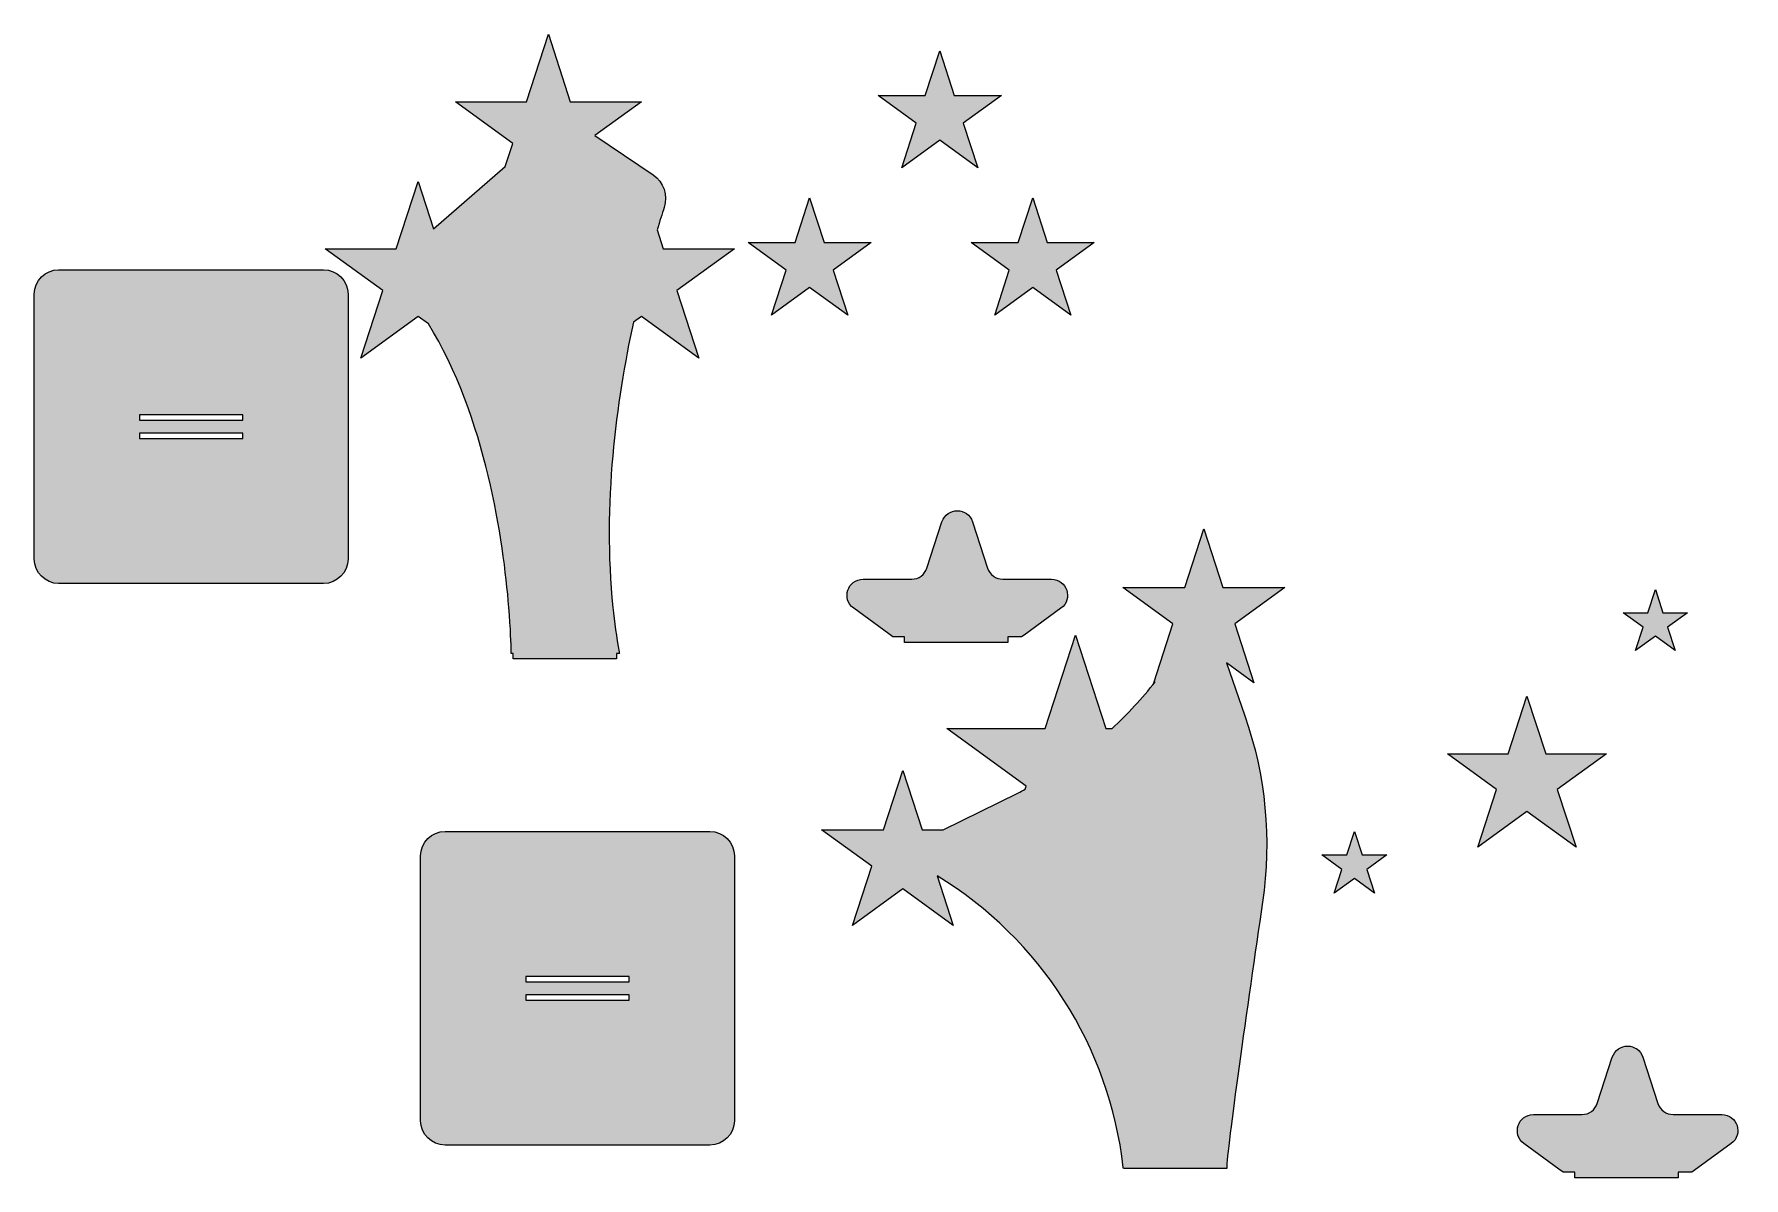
# Model space of a CAD drawing. Extents: x 142 to 679, y -465 to -105.
import ezdxf

# ---------------------------------------------------------------- set-up
doc = ezdxf.new("R2010")
doc.units = 0
doc.header["$MEASUREMENT"] = 0
doc.layers.add('Layer 1', color=7, linetype='Continuous', lineweight=0)

# ---------------------------------------------------------------- blocks, each defined once
blk = doc.blocks.new('Block_1')
at = {"layer": 'Layer 1', "true_color": 0xc99d6c, "transparency": 33554687}
h = blk.add_hatch(color=33, dxfattribs=at)
h.dxf.hatch_style = 2
h.paths.add_polyline_path([(419.39, -133.07), (407.43, -124.38), (422.22, -124.38), (426.79, -110.32), (431.35, -124.38), (446.14, -124.38), (434.18, -133.07), (438.75, -147.13), (426.79, -138.44), (414.82, -147.13)])
h = blk.add_hatch(color=33, dxfattribs=at)
h.dxf.hatch_style = 2
h.paths.add_polyline_path([(385.89, -184.71), (373.93, -193.4), (378.5, -179.33), (366.54, -170.64), (381.32, -170.64), (385.89, -156.58), (390.46, -170.64), (405.24, -170.64), (393.28, -179.33), (397.85, -193.4)])
h = blk.add_hatch(color=33, dxfattribs=at)
h.dxf.hatch_style = 2
h.paths.add_polyline_path([(448.61, -179.33), (436.65, -170.64), (451.43, -170.64), (456, -156.58), (460.57, -170.64), (475.35, -170.64), (463.39, -179.33), (467.96, -193.4), (456, -184.71), (444.04, -193.4)])
at = {"layer": 'Layer 1'}
for points in [[(419.39, -133.07), (407.43, -124.38), (422.22, -124.38), (426.79, -110.32), (431.35, -124.38), (446.14, -124.38), (434.18, -133.07), (438.75, -147.13), (426.79, -138.44), (414.82, -147.13)], [(385.89, -184.71), (373.93, -193.4), (378.5, -179.33), (366.54, -170.64), (381.32, -170.64), (385.89, -156.58), (390.46, -170.64), (405.24, -170.64), (393.28, -179.33), (397.85, -193.4)], [(448.61, -179.33), (436.65, -170.64), (451.43, -170.64), (456, -156.58), (460.57, -170.64), (475.35, -170.64), (463.39, -179.33), (467.96, -193.4), (456, -184.71), (444.04, -193.4)]]:
    blk.add_lwpolyline(points, close=True, dxfattribs=at)
blk = doc.blocks.new('Block_0')
at = {"layer": 'Layer 1', "true_color": 0xc99d6c, "transparency": 33554687}
h = blk.add_hatch(color=33, dxfattribs=at)
h.dxf.hatch_style = 2
edge = h.paths.add_edge_path()
edge.add_spline(control_points=[(461.87, -276.42), (461.87, -276.42), (446.62, -276.42), (446.62, -276.42), (444.43, -276.42), (442.49, -275.01), (441.81, -272.92), (441.81, -272.92), (437.11, -258.43), (437.11, -258.43), (435.59, -253.77), (428.99, -253.77), (427.48, -258.43), (427.48, -258.43), (422.77, -272.92), (422.77, -272.92), (422.09, -275.01), (420.15, -276.42), (417.96, -276.42), (417.96, -276.42), (402.71, -276.42), (402.71, -276.42), (397.81, -276.42), (395.77, -282.69), (399.74, -285.57), (399.74, -285.57), (410.73, -293.56), (410.73, -293.56), (410.73, -293.56), (412.07, -294.54), (412.07, -294.54), (412.09, -294.55), (412.12, -294.57), (412.13, -294.58), (412.13, -294.58), (415.74, -294.58), (415.74, -294.58), (415.74, -294.58), (415.74, -296.32), (415.74, -296.32), (415.74, -296.32), (448.2, -296.32), (448.2, -296.32), (448.2, -296.32), (448.2, -294.58), (448.2, -294.58), (448.2, -294.58), (452.45, -294.58), (452.45, -294.58), (452.46, -294.57), (452.49, -294.55), (452.51, -294.54), (452.51, -294.54), (453.26, -293.99), (453.26, -293.99), (453.26, -293.99), (464.84, -285.57), (464.84, -285.57), (468.81, -282.69), (466.77, -276.42), (461.87, -276.42)], knot_values=[0, 0, 0, 0, 1, 1, 1, 2, 2, 2, 3, 3, 3, 4, 4, 4, 5, 5, 5, 6, 6, 6, 7, 7, 7, 8, 8, 8, 9, 9, 9, 10, 10, 10, 11, 11, 11, 12, 12, 12, 13, 13, 13, 14, 14, 14, 15, 15, 15, 16, 16, 16, 17, 17, 17, 18, 18, 18, 19, 19, 19, 20, 20, 20, 20], degree=3, periodic=0)
at = {"layer": 'Layer 1'}
blk.add_open_spline([(461.87, -276.42), (461.87, -276.42), (446.62, -276.42), (446.62, -276.42), (444.43, -276.42), (442.49, -275.01), (441.81, -272.92), (441.81, -272.92), (437.11, -258.43), (437.11, -258.43), (435.59, -253.77), (428.99, -253.77), (427.48, -258.43), (427.48, -258.43), (422.77, -272.92), (422.77, -272.92), (422.09, -275.01), (420.15, -276.42), (417.96, -276.42), (417.96, -276.42), (402.71, -276.42), (402.71, -276.42), (397.81, -276.42), (395.77, -282.69), (399.74, -285.57), (399.74, -285.57), (410.73, -293.56), (410.73, -293.56), (410.73, -293.56), (412.07, -294.54), (412.07, -294.54), (412.09, -294.55), (412.12, -294.57), (412.13, -294.58), (412.13, -294.58), (415.74, -294.58), (415.74, -294.58), (415.74, -294.58), (415.74, -296.32), (415.74, -296.32), (415.74, -296.32), (448.2, -296.32), (448.2, -296.32), (448.2, -296.32), (448.2, -294.58), (448.2, -294.58), (448.2, -294.58), (452.45, -294.58), (452.45, -294.58), (452.46, -294.57), (452.49, -294.55), (452.51, -294.54), (452.51, -294.54), (453.26, -293.99), (453.26, -293.99), (453.26, -293.99), (464.84, -285.57), (464.84, -285.57), (468.81, -282.69), (466.77, -276.42), (461.87, -276.42)], degree=3, knots=[0, 0, 0, 0, 1, 1, 1, 2, 2, 2, 3, 3, 3, 4, 4, 4, 5, 5, 5, 6, 6, 6, 7, 7, 7, 8, 8, 8, 9, 9, 9, 10, 10, 10, 11, 11, 11, 12, 12, 12, 13, 13, 13, 14, 14, 14, 15, 15, 15, 16, 16, 16, 17, 17, 17, 18, 18, 18, 19, 19, 19, 20, 20, 20, 20], dxfattribs=at)
blk.add_blockref('Block_1', (0, 0), dxfattribs=at)
blk = doc.blocks.new('Block_2')
at = {"layer": 'Layer 1', "true_color": 0xc99d6c, "transparency": 33554687}
h = blk.add_hatch(color=33, dxfattribs=at)
h.dxf.hatch_style = 2
h.paths.add_polyline_path([(651.65, -294.35), (645.42, -298.87), (647.8, -291.55), (641.57, -287.03), (649.27, -287.03), (651.65, -279.7), (654.03, -287.03), (661.73, -287.03), (655.5, -291.55), (657.88, -298.87)])
h = blk.add_hatch(color=33, dxfattribs=at)
h.dxf.hatch_style = 2
h.paths.add_polyline_path([(611.28, -349.46), (595.85, -360.68), (601.74, -342.53), (586.31, -331.32), (605.39, -331.32), (611.28, -313.17), (617.18, -331.32), (636.26, -331.32), (620.82, -342.53), (626.72, -360.68)])
h = blk.add_hatch(color=33, dxfattribs=at)
h.dxf.hatch_style = 2
h.paths.add_polyline_path([(557.06, -370.53), (550.76, -375.11), (553.17, -367.7), (546.87, -363.12), (554.66, -363.12), (557.06, -355.72), (559.47, -363.12), (567.26, -363.12), (560.96, -367.7), (563.36, -375.11)])
h = blk.add_hatch(color=33, dxfattribs=at)
h.dxf.hatch_style = 2
edge = h.paths.add_edge_path()
edge.add_spline(control_points=[(672.49, -444.69), (672.49, -444.69), (657.25, -444.69), (657.25, -444.69), (655.05, -444.69), (653.11, -443.28), (652.43, -441.19), (652.43, -441.19), (647.73, -426.7), (647.73, -426.7), (646.21, -422.03), (639.62, -422.03), (638.1, -426.7), (638.1, -426.7), (633.39, -441.19), (633.39, -441.19), (632.72, -443.28), (630.77, -444.69), (628.58, -444.69), (628.58, -444.69), (613.34, -444.69), (613.34, -444.69), (608.44, -444.69), (606.4, -450.95), (610.36, -453.84), (610.36, -453.84), (621.35, -461.83), (621.35, -461.83), (621.35, -461.83), (622.69, -462.8), (622.69, -462.8), (622.72, -462.82), (622.74, -462.83), (622.76, -462.85), (622.76, -462.85), (626.36, -462.85), (626.36, -462.85), (626.36, -462.85), (626.36, -464.59), (626.36, -464.59), (626.36, -464.59), (658.82, -464.59), (658.82, -464.59), (658.82, -464.59), (658.82, -462.85), (658.82, -462.85), (658.82, -462.85), (663.07, -462.85), (663.07, -462.85), (663.09, -462.83), (663.11, -462.82), (663.13, -462.8), (663.13, -462.8), (663.88, -462.26), (663.88, -462.26), (663.88, -462.26), (675.46, -453.84), (675.46, -453.84), (679.43, -450.95), (677.39, -444.69), (672.49, -444.69)], knot_values=[0, 0, 0, 0, 1, 1, 1, 2, 2, 2, 3, 3, 3, 4, 4, 4, 5, 5, 5, 6, 6, 6, 7, 7, 7, 8, 8, 8, 9, 9, 9, 10, 10, 10, 11, 11, 11, 12, 12, 12, 13, 13, 13, 14, 14, 14, 15, 15, 15, 16, 16, 16, 17, 17, 17, 18, 18, 18, 19, 19, 19, 20, 20, 20, 20], degree=3, periodic=0)
at = {"layer": 'Layer 1'}
for points in [[(651.65, -294.35), (645.42, -298.87), (647.8, -291.55), (641.57, -287.03), (649.27, -287.03), (651.65, -279.7), (654.03, -287.03), (661.73, -287.03), (655.5, -291.55), (657.88, -298.87)], [(611.28, -349.46), (595.85, -360.68), (601.74, -342.53), (586.31, -331.32), (605.39, -331.32), (611.28, -313.17), (617.18, -331.32), (636.26, -331.32), (620.82, -342.53), (626.72, -360.68)], [(557.06, -370.53), (550.76, -375.11), (553.17, -367.7), (546.87, -363.12), (554.66, -363.12), (557.06, -355.72), (559.47, -363.12), (567.26, -363.12), (560.96, -367.7), (563.36, -375.11)]]:
    blk.add_lwpolyline(points, close=True, dxfattribs=at)
blk.add_open_spline([(672.49, -444.69), (672.49, -444.69), (657.25, -444.69), (657.25, -444.69), (655.05, -444.69), (653.11, -443.28), (652.43, -441.19), (652.43, -441.19), (647.73, -426.7), (647.73, -426.7), (646.21, -422.03), (639.62, -422.03), (638.1, -426.7), (638.1, -426.7), (633.39, -441.19), (633.39, -441.19), (632.72, -443.28), (630.77, -444.69), (628.58, -444.69), (628.58, -444.69), (613.34, -444.69), (613.34, -444.69), (608.44, -444.69), (606.4, -450.95), (610.36, -453.84), (610.36, -453.84), (621.35, -461.83), (621.35, -461.83), (621.35, -461.83), (622.69, -462.8), (622.69, -462.8), (622.72, -462.82), (622.74, -462.83), (622.76, -462.85), (622.76, -462.85), (626.36, -462.85), (626.36, -462.85), (626.36, -462.85), (626.36, -464.59), (626.36, -464.59), (626.36, -464.59), (658.82, -464.59), (658.82, -464.59), (658.82, -464.59), (658.82, -462.85), (658.82, -462.85), (658.82, -462.85), (663.07, -462.85), (663.07, -462.85), (663.09, -462.83), (663.11, -462.82), (663.13, -462.8), (663.13, -462.8), (663.88, -462.26), (663.88, -462.26), (663.88, -462.26), (675.46, -453.84), (675.46, -453.84), (679.43, -450.95), (677.39, -444.69), (672.49, -444.69)], degree=3, knots=[0, 0, 0, 0, 1, 1, 1, 2, 2, 2, 3, 3, 3, 4, 4, 4, 5, 5, 5, 6, 6, 6, 7, 7, 7, 8, 8, 8, 9, 9, 9, 10, 10, 10, 11, 11, 11, 12, 12, 12, 13, 13, 13, 14, 14, 14, 15, 15, 15, 16, 16, 16, 17, 17, 17, 18, 18, 18, 19, 19, 19, 20, 20, 20, 20], dxfattribs=at)

msp = doc.modelspace()

# ---------------------------------------------------------------- hatches: boundary and pattern name
at = {"layer": 'Layer 1', "true_color": 0xeadfd2, "transparency": 33554687}
h = msp.add_hatch(color=254, dxfattribs=at)
h.dxf.hatch_style = 2
edge = h.paths.add_edge_path()
edge.add_spline(control_points=[(362.24, -172.62), (362.24, -172.62), (339.92, -172.62), (339.92, -172.62), (339.92, -172.62), (337.98, -166.66), (337.98, -166.66), (338.8, -163.92), (339.56, -161.55), (340.2, -159.6), (341.45, -155.78), (340.02, -151.61), (336.69, -149.36), (336.69, -149.36), (318.39, -136.99), (318.39, -136.99), (318.39, -136.99), (333.02, -126.36), (333.02, -126.36), (333.02, -126.36), (310.7, -126.36), (310.7, -126.36), (310.7, -126.36), (303.8, -105.13), (303.8, -105.13), (303.8, -105.13), (296.91, -126.36), (296.91, -126.36), (296.91, -126.36), (274.59, -126.36), (274.59, -126.36), (274.59, -126.36), (292.65, -139.48), (292.65, -139.48), (292.65, -139.48), (290.27, -146.76), (290.27, -146.76), (290.27, -146.76), (267.74, -166.28), (267.74, -166.28), (267.74, -166.28), (262.91, -151.4), (262.91, -151.4), (262.91, -151.4), (256.01, -172.62), (256.01, -172.62), (256.01, -172.62), (233.69, -172.62), (233.69, -172.62), (233.69, -172.62), (251.75, -185.74), (251.75, -185.74), (251.75, -185.74), (244.86, -206.97), (244.86, -206.97), (244.86, -206.97), (262.91, -193.85), (262.91, -193.85), (262.91, -193.85), (266.1, -196.17), (266.1, -196.17), (284.16, -225.39), (289.69, -264.47), (291.38, -285.28), (291.94, -292.2), (292.08, -297.1), (292.11, -298.96), (292.12, -299.49), (292.12, -299.77), (292.12, -299.77), (292.12, -299.77), (292.76, -299.77), (292.76, -299.77), (292.76, -299.77), (292.76, -301.5), (292.76, -301.5), (292.76, -301.5), (325.22, -301.5), (325.22, -301.5), (325.22, -301.5), (325.22, -299.77), (325.22, -299.77), (325.22, -299.77), (326.12, -299.77), (326.12, -299.77), (326.09, -299.61), (326.06, -299.46), (326.04, -299.3), (325.2, -294.65), (324.56, -289.97), (324.07, -285.28), (320.73, -253), (325.16, -220.41), (330.5, -195.69), (330.5, -195.69), (333.02, -193.85), (333.02, -193.85), (333.02, -193.85), (351.07, -206.97), (351.07, -206.97), (351.07, -206.97), (344.18, -185.74), (344.18, -185.74), (344.18, -185.74), (362.24, -172.62), (362.24, -172.62)], knot_values=[0, 0, 0, 0, 1, 1, 1, 2, 2, 2, 3, 3, 3, 4, 4, 4, 5, 5, 5, 6, 6, 6, 7, 7, 7, 8, 8, 8, 9, 9, 9, 10, 10, 10, 11, 11, 11, 12, 12, 12, 13, 13, 13, 14, 14, 14, 15, 15, 15, 16, 16, 16, 17, 17, 17, 18, 18, 18, 19, 19, 19, 20, 20, 20, 21, 21, 21, 22, 22, 22, 23, 23, 23, 24, 24, 24, 25, 25, 25, 26, 26, 26, 27, 27, 27, 28, 28, 28, 29, 29, 29, 30, 30, 30, 31, 31, 31, 32, 32, 32, 33, 33, 33, 34, 34, 34, 35, 35, 35, 35], degree=3, periodic=0)
at = {"layer": 'Layer 1', "true_color": 0xf7c996, "transparency": 33554687}
h = msp.add_hatch(color=31, dxfattribs=at)
h.dxf.hatch_style = 2
edge = h.paths.add_edge_path()
edge.add_spline(control_points=[(207.77, -226.49), (207.77, -226.49), (175.31, -226.49), (175.31, -226.49), (175.31, -226.49), (175.31, -224.75), (175.31, -224.75), (175.31, -224.75), (207.77, -224.75), (207.77, -224.75), (207.77, -224.75), (207.77, -226.49), (207.77, -226.49)], knot_values=[0, 0, 0, 0, 1, 1, 1, 2, 2, 2, 3, 3, 3, 4, 4, 4, 4], degree=3, periodic=0)
edge = h.paths.add_edge_path()
edge.add_spline(control_points=[(207.77, -232.22), (207.77, -232.22), (175.31, -232.22), (175.31, -232.22), (175.31, -232.22), (175.31, -230.49), (175.31, -230.49), (175.31, -230.49), (207.77, -230.49), (207.77, -230.49), (207.77, -230.49), (207.77, -232.22), (207.77, -232.22)], knot_values=[0, 0, 0, 0, 1, 1, 1, 2, 2, 2, 3, 3, 3, 4, 4, 4, 4], degree=3, periodic=0)
edge = h.paths.add_edge_path()
edge.add_spline(control_points=[(233.15, -179.18), (233.15, -179.18), (149.92, -179.18), (149.92, -179.18), (145.7, -179.18), (142.24, -182.64), (142.24, -186.87), (142.24, -186.87), (142.24, -270.1), (142.24, -270.1), (142.24, -274.33), (145.7, -277.79), (149.92, -277.79), (149.92, -277.79), (233.15, -277.79), (233.15, -277.79), (237.38, -277.79), (240.84, -274.33), (240.84, -270.1), (240.84, -270.1), (240.84, -186.87), (240.84, -186.87), (240.84, -182.64), (237.38, -179.18), (233.15, -179.18)], knot_values=[0, 0, 0, 0, 1, 1, 1, 2, 2, 2, 3, 3, 3, 4, 4, 4, 5, 5, 5, 6, 6, 6, 7, 7, 7, 8, 8, 8, 8], degree=3, periodic=0)
at = {"layer": 'Layer 1', "true_color": 0xeadfd2, "transparency": 33554687}
h = msp.add_hatch(color=254, dxfattribs=at)
h.dxf.hatch_style = 2
edge = h.paths.add_edge_path()
edge.add_spline(control_points=[(516.86, -302.72), (516.86, -302.72), (525.51, -309), (525.51, -309), (525.51, -309), (519.49, -290.5), (519.49, -290.5), (519.49, -290.5), (535.23, -279.06), (535.23, -279.06), (535.23, -279.06), (515.78, -279.06), (515.78, -279.06), (515.78, -279.06), (509.77, -260.56), (509.77, -260.56), (509.77, -260.56), (503.76, -279.06), (503.76, -279.06), (503.76, -279.06), (484.3, -279.06), (484.3, -279.06), (484.3, -279.06), (500.04, -290.5), (500.04, -290.5), (500.04, -290.5), (494.03, -309), (494.03, -309), (494.03, -309), (494.48, -308.67), (494.48, -308.67), (490.36, -313.92), (485.84, -318.83), (480.93, -323.35), (480.93, -323.35), (478.93, -323.35), (478.93, -323.35), (478.93, -323.35), (469.4, -294.03), (469.4, -294.03), (469.4, -294.03), (459.87, -323.35), (459.87, -323.35), (459.87, -323.35), (429.03, -323.35), (429.03, -323.35), (429.03, -323.35), (453.98, -341.48), (453.98, -341.48), (453.98, -341.48), (453.67, -342.43), (453.67, -342.43), (452.89, -342.84), (452.11, -343.26), (451.32, -343.65), (451.32, -343.65), (427.87, -355.16), (427.87, -355.16), (427.87, -355.16), (421.22, -355.16), (421.22, -355.16), (421.22, -355.16), (415.18, -336.57), (415.18, -336.57), (415.18, -336.57), (409.14, -355.16), (409.14, -355.16), (409.14, -355.16), (389.6, -355.16), (389.6, -355.16), (389.6, -355.16), (405.41, -366.65), (405.41, -366.65), (405.41, -366.65), (399.37, -385.24), (399.37, -385.24), (399.37, -385.24), (415.18, -373.75), (415.18, -373.75), (415.18, -373.75), (430.99, -385.24), (430.99, -385.24), (430.99, -385.24), (425.92, -369.63), (425.92, -369.63), (458.53, -389.53), (480.14, -423.36), (484.45, -461.34), (484.45, -461.34), (484.48, -461.62), (484.48, -461.62), (484.48, -461.62), (516.94, -461.62), (516.94, -461.62), (516.94, -455.91), (523.57, -409.64), (528.21, -377.95), (531.1, -358.25), (529.19, -338.15), (522.65, -319.35), (522.65, -319.35), (516.86, -302.72), (516.86, -302.72)], knot_values=[0, 0, 0, 0, 1, 1, 1, 2, 2, 2, 3, 3, 3, 4, 4, 4, 5, 5, 5, 6, 6, 6, 7, 7, 7, 8, 8, 8, 9, 9, 9, 10, 10, 10, 11, 11, 11, 12, 12, 12, 13, 13, 13, 14, 14, 14, 15, 15, 15, 16, 16, 16, 17, 17, 17, 18, 18, 18, 19, 19, 19, 20, 20, 20, 21, 21, 21, 22, 22, 22, 23, 23, 23, 24, 24, 24, 25, 25, 25, 26, 26, 26, 27, 27, 27, 28, 28, 28, 29, 29, 29, 30, 30, 30, 31, 31, 31, 32, 32, 32, 33, 33, 33, 34, 34, 34, 34], degree=3, periodic=0)
at = {"layer": 'Layer 1', "true_color": 0xf7c996, "transparency": 33554687}
h = msp.add_hatch(color=31, dxfattribs=at)
h.dxf.hatch_style = 2
edge = h.paths.add_edge_path()
edge.add_spline(control_points=[(329.16, -403.02), (329.16, -403.02), (296.7, -403.02), (296.7, -403.02), (296.7, -403.02), (296.7, -401.29), (296.7, -401.29), (296.7, -401.29), (329.16, -401.29), (329.16, -401.29), (329.16, -401.29), (329.16, -403.02), (329.16, -403.02)], knot_values=[0, 0, 0, 0, 1, 1, 1, 2, 2, 2, 3, 3, 3, 4, 4, 4, 4], degree=3, periodic=0)
edge = h.paths.add_edge_path()
edge.add_spline(control_points=[(329.16, -408.76), (329.16, -408.76), (296.7, -408.76), (296.7, -408.76), (296.7, -408.76), (296.7, -407.02), (296.7, -407.02), (296.7, -407.02), (329.16, -407.02), (329.16, -407.02), (329.16, -407.02), (329.16, -408.76), (329.16, -408.76)], knot_values=[0, 0, 0, 0, 1, 1, 1, 2, 2, 2, 3, 3, 3, 4, 4, 4, 4], degree=3, periodic=0)
edge = h.paths.add_edge_path()
edge.add_spline(control_points=[(354.55, -355.72), (354.55, -355.72), (271.32, -355.72), (271.32, -355.72), (267.09, -355.72), (263.63, -359.18), (263.63, -363.41), (263.63, -363.41), (263.63, -446.63), (263.63, -446.63), (263.63, -450.86), (267.09, -454.32), (271.32, -454.32), (271.32, -454.32), (354.55, -454.32), (354.55, -454.32), (358.78, -454.32), (362.24, -450.86), (362.24, -446.63), (362.24, -446.63), (362.24, -363.41), (362.24, -363.41), (362.24, -359.18), (358.78, -355.72), (354.55, -355.72)], knot_values=[0, 0, 0, 0, 1, 1, 1, 2, 2, 2, 3, 3, 3, 4, 4, 4, 5, 5, 5, 6, 6, 6, 7, 7, 7, 8, 8, 8, 8], degree=3, periodic=0)

# ---------------------------------------------------------------- linework, layer by layer
at = {"layer": 'Layer 1'}
for points, knots in [([(362.24, -172.62), (362.24, -172.62), (339.92, -172.62), (339.92, -172.62), (339.92, -172.62), (337.98, -166.66), (337.98, -166.66), (338.8, -163.92), (339.56, -161.55), (340.2, -159.6), (341.45, -155.78), (340.02, -151.61), (336.69, -149.36), (336.69, -149.36), (318.39, -136.99), (318.39, -136.99), (318.39, -136.99), (333.02, -126.36), (333.02, -126.36), (333.02, -126.36), (310.7, -126.36), (310.7, -126.36), (310.7, -126.36), (303.8, -105.13), (303.8, -105.13), (303.8, -105.13), (296.91, -126.36), (296.91, -126.36), (296.91, -126.36), (274.59, -126.36), (274.59, -126.36), (274.59, -126.36), (292.65, -139.48), (292.65, -139.48), (292.65, -139.48), (290.27, -146.76), (290.27, -146.76), (290.27, -146.76), (267.74, -166.28), (267.74, -166.28), (267.74, -166.28), (262.91, -151.4), (262.91, -151.4), (262.91, -151.4), (256.01, -172.62), (256.01, -172.62), (256.01, -172.62), (233.69, -172.62), (233.69, -172.62), (233.69, -172.62), (251.75, -185.74), (251.75, -185.74), (251.75, -185.74), (244.86, -206.97), (244.86, -206.97), (244.86, -206.97), (262.91, -193.85), (262.91, -193.85), (262.91, -193.85), (266.1, -196.17), (266.1, -196.17), (284.16, -225.39), (289.69, -264.47), (291.38, -285.28), (291.94, -292.2), (292.08, -297.1), (292.11, -298.96), (292.12, -299.49), (292.12, -299.77), (292.12, -299.77), (292.12, -299.77), (292.76, -299.77), (292.76, -299.77), (292.76, -299.77), (292.76, -301.5), (292.76, -301.5), (292.76, -301.5), (325.22, -301.5), (325.22, -301.5), (325.22, -301.5), (325.22, -299.77), (325.22, -299.77), (325.22, -299.77), (326.12, -299.77), (326.12, -299.77), (326.09, -299.61), (326.06, -299.46), (326.04, -299.3), (325.2, -294.65), (324.56, -289.97), (324.07, -285.28), (320.73, -253), (325.16, -220.41), (330.5, -195.69), (330.5, -195.69), (333.02, -193.85), (333.02, -193.85), (333.02, -193.85), (351.07, -206.97), (351.07, -206.97), (351.07, -206.97), (344.18, -185.74), (344.18, -185.74), (344.18, -185.74), (362.24, -172.62), (362.24, -172.62)], [0, 0, 0, 0, 1, 1, 1, 2, 2, 2, 3, 3, 3, 4, 4, 4, 5, 5, 5, 6, 6, 6, 7, 7, 7, 8, 8, 8, 9, 9, 9, 10, 10, 10, 11, 11, 11, 12, 12, 12, 13, 13, 13, 14, 14, 14, 15, 15, 15, 16, 16, 16, 17, 17, 17, 18, 18, 18, 19, 19, 19, 20, 20, 20, 21, 21, 21, 22, 22, 22, 23, 23, 23, 24, 24, 24, 25, 25, 25, 26, 26, 26, 27, 27, 27, 28, 28, 28, 29, 29, 29, 30, 30, 30, 31, 31, 31, 32, 32, 32, 33, 33, 33, 34, 34, 34, 35, 35, 35, 35]), ([(233.15, -179.18), (233.15, -179.18), (149.92, -179.18), (149.92, -179.18), (145.7, -179.18), (142.24, -182.64), (142.24, -186.87), (142.24, -186.87), (142.24, -270.1), (142.24, -270.1), (142.24, -274.33), (145.7, -277.79), (149.92, -277.79), (149.92, -277.79), (233.15, -277.79), (233.15, -277.79), (237.38, -277.79), (240.84, -274.33), (240.84, -270.1), (240.84, -270.1), (240.84, -186.87), (240.84, -186.87), (240.84, -182.64), (237.38, -179.18), (233.15, -179.18)], [0, 0, 0, 0, 1, 1, 1, 2, 2, 2, 3, 3, 3, 4, 4, 4, 5, 5, 5, 6, 6, 6, 7, 7, 7, 8, 8, 8, 8]), ([(207.77, -226.49), (207.77, -226.49), (175.31, -226.49), (175.31, -226.49), (175.31, -226.49), (175.31, -224.75), (175.31, -224.75), (175.31, -224.75), (207.77, -224.75), (207.77, -224.75), (207.77, -224.75), (207.77, -226.49), (207.77, -226.49)], [0, 0, 0, 0, 1, 1, 1, 2, 2, 2, 3, 3, 3, 4, 4, 4, 4]), ([(207.77, -232.22), (207.77, -232.22), (175.31, -232.22), (175.31, -232.22), (175.31, -232.22), (175.31, -230.49), (175.31, -230.49), (175.31, -230.49), (207.77, -230.49), (207.77, -230.49), (207.77, -230.49), (207.77, -232.22), (207.77, -232.22)], [0, 0, 0, 0, 1, 1, 1, 2, 2, 2, 3, 3, 3, 4, 4, 4, 4]), ([(516.86, -302.72), (516.86, -302.72), (525.51, -309), (525.51, -309), (525.51, -309), (519.49, -290.5), (519.49, -290.5), (519.49, -290.5), (535.23, -279.06), (535.23, -279.06), (535.23, -279.06), (515.78, -279.06), (515.78, -279.06), (515.78, -279.06), (509.77, -260.56), (509.77, -260.56), (509.77, -260.56), (503.76, -279.06), (503.76, -279.06), (503.76, -279.06), (484.3, -279.06), (484.3, -279.06), (484.3, -279.06), (500.04, -290.5), (500.04, -290.5), (500.04, -290.5), (494.03, -309), (494.03, -309), (494.03, -309), (494.48, -308.67), (494.48, -308.67), (490.36, -313.92), (485.84, -318.83), (480.93, -323.35), (480.93, -323.35), (478.93, -323.35), (478.93, -323.35), (478.93, -323.35), (469.4, -294.03), (469.4, -294.03), (469.4, -294.03), (459.87, -323.35), (459.87, -323.35), (459.87, -323.35), (429.03, -323.35), (429.03, -323.35), (429.03, -323.35), (453.98, -341.48), (453.98, -341.48), (453.98, -341.48), (453.67, -342.43), (453.67, -342.43), (452.89, -342.84), (452.11, -343.26), (451.32, -343.65), (451.32, -343.65), (427.87, -355.16), (427.87, -355.16), (427.87, -355.16), (421.22, -355.16), (421.22, -355.16), (421.22, -355.16), (415.18, -336.57), (415.18, -336.57), (415.18, -336.57), (409.14, -355.16), (409.14, -355.16), (409.14, -355.16), (389.6, -355.16), (389.6, -355.16), (389.6, -355.16), (405.41, -366.65), (405.41, -366.65), (405.41, -366.65), (399.37, -385.24), (399.37, -385.24), (399.37, -385.24), (415.18, -373.75), (415.18, -373.75), (415.18, -373.75), (430.99, -385.24), (430.99, -385.24), (430.99, -385.24), (425.92, -369.63), (425.92, -369.63), (458.53, -389.53), (480.14, -423.36), (484.45, -461.34), (484.45, -461.34), (484.48, -461.62), (484.48, -461.62), (484.48, -461.62), (516.94, -461.62), (516.94, -461.62), (516.94, -455.91), (523.57, -409.64), (528.21, -377.95), (531.1, -358.25), (529.19, -338.15), (522.65, -319.35), (522.65, -319.35), (516.86, -302.72), (516.86, -302.72)], [0, 0, 0, 0, 1, 1, 1, 2, 2, 2, 3, 3, 3, 4, 4, 4, 5, 5, 5, 6, 6, 6, 7, 7, 7, 8, 8, 8, 9, 9, 9, 10, 10, 10, 11, 11, 11, 12, 12, 12, 13, 13, 13, 14, 14, 14, 15, 15, 15, 16, 16, 16, 17, 17, 17, 18, 18, 18, 19, 19, 19, 20, 20, 20, 21, 21, 21, 22, 22, 22, 23, 23, 23, 24, 24, 24, 25, 25, 25, 26, 26, 26, 27, 27, 27, 28, 28, 28, 29, 29, 29, 30, 30, 30, 31, 31, 31, 32, 32, 32, 33, 33, 33, 34, 34, 34, 34]), ([(354.55, -355.72), (354.55, -355.72), (271.32, -355.72), (271.32, -355.72), (267.09, -355.72), (263.63, -359.18), (263.63, -363.41), (263.63, -363.41), (263.63, -446.63), (263.63, -446.63), (263.63, -450.86), (267.09, -454.32), (271.32, -454.32), (271.32, -454.32), (354.55, -454.32), (354.55, -454.32), (358.78, -454.32), (362.24, -450.86), (362.24, -446.63), (362.24, -446.63), (362.24, -363.41), (362.24, -363.41), (362.24, -359.18), (358.78, -355.72), (354.55, -355.72)], [0, 0, 0, 0, 1, 1, 1, 2, 2, 2, 3, 3, 3, 4, 4, 4, 5, 5, 5, 6, 6, 6, 7, 7, 7, 8, 8, 8, 8]), ([(329.16, -403.02), (329.16, -403.02), (296.7, -403.02), (296.7, -403.02), (296.7, -403.02), (296.7, -401.29), (296.7, -401.29), (296.7, -401.29), (329.16, -401.29), (329.16, -401.29), (329.16, -401.29), (329.16, -403.02), (329.16, -403.02)], [0, 0, 0, 0, 1, 1, 1, 2, 2, 2, 3, 3, 3, 4, 4, 4, 4]), ([(329.16, -408.76), (329.16, -408.76), (296.7, -408.76), (296.7, -408.76), (296.7, -408.76), (296.7, -407.02), (296.7, -407.02), (296.7, -407.02), (329.16, -407.02), (329.16, -407.02), (329.16, -407.02), (329.16, -408.76), (329.16, -408.76)], [0, 0, 0, 0, 1, 1, 1, 2, 2, 2, 3, 3, 3, 4, 4, 4, 4])]:
    msp.add_open_spline(points, degree=3, knots=knots, dxfattribs=at)

# ---------------------------------------------------------------- block references
for name in ['Block_0', 'Block_2']:
    msp.add_blockref(name, (0, 0), dxfattribs=at)

doc.saveas('drawing.dxf')
